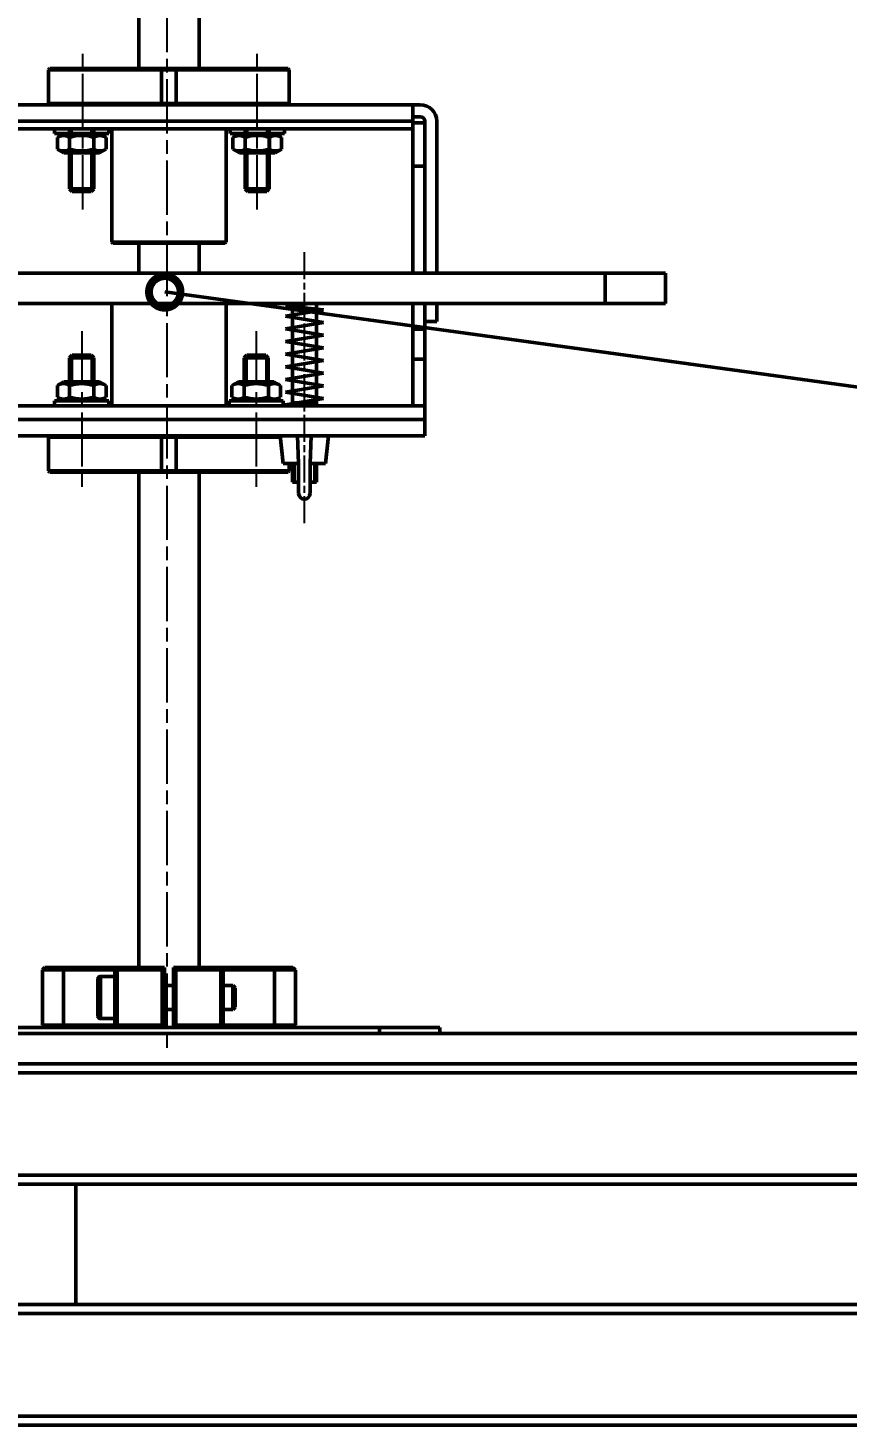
# Model space of a CAD drawing. Header units: millimetres. Extents: x -1615 to 4166, y 5 to 3174.
# Drawn here: x 390.4 to 481.2, y 2038 to 2192.7 of the extents above; entities that cross this region are included whole.
import ezdxf
from ezdxf import colors
from ezdxf.entities.mleader import LeaderData, LeaderLine
from ezdxf.math import Vec2, Vec3

# ---------------------------------------------------------------- set-up
doc = ezdxf.new("R2010")
doc.units = ezdxf.units.MM
doc.header["$LTSCALE"] = 0.25
doc.linetypes.add('ACAD_ISO08W100', pattern=[36, 24, -3, 6, -3])
doc.linetypes.add('AM_ISO08W050', pattern=[18, 12, -1.5, 3, -1.5])
doc.layers.get('0').update_dxf_attribs({"lineweight": 50})
for name, color, linetype, lineweight in [('AM_0', 7, 'Continuous', 50), ('AM_0N', 7, 'Continuous', 50), ('AM_4N', 3, 'Continuous', 25), ('AM_7', 4, 'AM_ISO08W050', 25), ('duong tam', 2, 'ACAD_ISO08W100', 25), ('Net dam', 7, 'Continuous', 50), ('net manh', 3, 'Continuous', 25)]:
    doc.layers.add(name, color=color, linetype=linetype, lineweight=lineweight)
doc.styles.add('tieng viet', font='')
doc.styles.get('tieng viet').set_extended_font_data('TCVN 7284')

# ---------------------------------------------------------------- blocks, each defined once
blk = doc.blocks.new('_DotSmall')
at = {"color": 0, "linetype": 'ByBlock', "const_width": 0.5}
blk.add_lwpolyline([(-0.0625, 0, 1), (0.0625, 0, 1)], format="xyb", close=True, dxfattribs=at)

msp = doc.modelspace()

# ---------------------------------------------------------------- linework, layer by layer
at = {"color": 7, "linetype": 'Continuous', "lineweight": 25}
for p, q in [((394.891, 2184.213), (397.891, 2184.213)), ((414.338, 2184.213), (417.338, 2184.213)), ((395.058, 2150.88), (397.725, 2150.88)), ((414.391, 2150.88), (417.058, 2150.88))]:
    msp.add_line(p, q, dxfattribs=at)
at = {"layer": 'AM_0'}
for p, q in [((418.958, 2161.933), (421.765, 2162.213)), ((418.958, 2161.933), (423.158, 2161.515)), ((423.158, 2161.515), (418.958, 2160.813)), ((418.958, 2160.813), (423.158, 2160.111)), ((423.158, 2160.111), (418.958, 2159.408)), ((418.958, 2159.408), (423.158, 2158.706)), ((423.158, 2158.706), (418.958, 2158.004)), ((418.958, 2158.004), (423.158, 2157.302)), ((423.158, 2157.302), (418.958, 2156.6)), ((418.958, 2156.6), (423.158, 2155.898)), ((423.158, 2155.898), (418.958, 2155.196)), ((418.958, 2155.196), (423.158, 2154.493)), ((423.158, 2154.493), (418.958, 2153.791)), ((418.958, 2153.791), (423.158, 2153.089)), ((423.158, 2153.089), (418.958, 2152.387)), ((418.958, 2152.387), (423.158, 2151.685)), ((423.158, 2151.685), (418.958, 2150.983)), ((418.958, 2150.983), (419.573, 2150.88)), ((419.725, 2142.413), (419.725, 2142.7)), ((420.011, 2142.413), (419.725, 2142.413)), ((422.105, 2142.413), (422.391, 2142.413)), ((422.391, 2142.413), (422.391, 2142.7))]:
    msp.add_line(p, q, dxfattribs=at)
at = {"layer": 'AM_0N'}
for p, q in [((419.725, 2151.213), (419.725, 2162.213)), ((422.391, 2151.5), (422.391, 2162.213)), ((419.725, 2150.88), (419.725, 2151.213)), ((422.391, 2151.213), (419.725, 2151.213)), ((422.391, 2151.213), (422.391, 2151.5)), ((422.391, 2150.88), (422.391, 2151.213)), ((418.391, 2147.547), (418.725, 2144.48)), ((420.291, 2147.547), (420.425, 2144.48)), ((421.825, 2147.547), (421.691, 2144.48)), ((423.725, 2147.547), (423.391, 2144.48)), ((418.725, 2144.48), (420.425, 2144.48)), ((419.725, 2142.7), (419.725, 2144.48)), ((420.425, 2141.18), (420.425, 2144.48)), ((421.691, 2144.48), (421.691, 2141.18)), ((421.691, 2144.48), (423.391, 2144.48)), ((422.391, 2142.7), (422.391, 2144.48)), ((420.011, 2142.413), (420.425, 2142.413)), ((421.691, 2142.413), (422.105, 2142.413))]:
    msp.add_line(p, q, dxfattribs=at)
msp.add_arc((421.058, 2141.18), 0.633, 180, 0, dxfattribs=at)
at = {"layer": 'AM_4N'}
for p, q in [((420.011, 2151.213), (420.011, 2150.88)), ((422.105, 2151.213), (422.105, 2150.88)), ((420.011, 2144.48), (420.011, 2142.413)), ((422.105, 2144.48), (422.105, 2142.413))]:
    msp.add_line(p, q, dxfattribs=at)
at = {"layer": 'AM_7'}
msp.add_line((421.058, 2137.88), (421.058, 2168.213), dxfattribs=at)
at = {"layer": 'duong tam'}
for p, q in [((405.817, 2277.034), (405.817, 2079.034)), ((396.504, 2172.613), (396.504, 2190.213)), ((415.838, 2172.613), (415.838, 2190.213)), ((396.391, 2159.147), (396.391, 2141.547)), ((415.725, 2159.147), (415.725, 2141.547))]:
    msp.add_line(p, q, dxfattribs=at)
at = {"layer": 'Net dam'}
for p, q in [((402.725, 2217.474), (402.725, 2188.213)), ((409.391, 2188.213), (409.391, 2217.474)), ((392.725, 2188.08), (392.858, 2188.213)), ((405.249, 2188.08), (392.725, 2188.08)), ((392.725, 2184.347), (392.725, 2188.08)), ((392.858, 2188.213), (405.305, 2188.213)), ((405.249, 2188.08), (405.305, 2188.213)), ((405.249, 2184.347), (405.249, 2188.08)), ((406.867, 2188.08), (405.249, 2188.08)), ((405.305, 2188.213), (406.812, 2188.213)), ((406.812, 2188.213), (419.258, 2188.213)), ((406.812, 2188.213), (406.867, 2188.08)), ((419.391, 2188.08), (406.867, 2188.08)), ((406.867, 2184.347), (406.867, 2188.08)), ((419.258, 2188.213), (419.391, 2188.08)), ((419.391, 2184.347), (419.391, 2188.08)), ((337.475, 2184.213), (433.058, 2184.213)), ((392.725, 2184.347), (405.249, 2184.347)), ((392.725, 2184.347), (392.858, 2184.213)), ((405.249, 2184.347), (405.305, 2184.213)), ((405.249, 2184.347), (406.867, 2184.347)), ((406.812, 2184.213), (406.867, 2184.347)), ((406.867, 2184.347), (419.391, 2184.347)), ((419.258, 2184.213), (419.391, 2184.347)), ((433.058, 2184.213), (433.058, 2182.389)), ((433.9, 2184.213), (433.058, 2184.213)), ((433.9, 2182.88), (433.058, 2182.88)), ((337.925, 2182.389), (433.058, 2182.389)), ((338.126, 2181.547), (433.058, 2181.547)), ((393.391, 2181.547), (393.391, 2181.013)), ((393.391, 2181.547), (399.391, 2181.547)), ((393.391, 2181.013), (399.391, 2181.013)), ((393.696, 2180.593), (394.425, 2181.013)), ((394.425, 2181.013), (398.358, 2181.013)), ((395.058, 2181.547), (395.058, 2180.213)), ((397.725, 2181.547), (397.725, 2180.213)), ((397.725, 2181.013), (397.725, 2179.296)), ((399.086, 2180.593), (398.358, 2181.013)), ((399.391, 2181.547), (399.391, 2181.013)), ((399.725, 2181.547), (399.725, 2169.013)), ((412.391, 2169.013), (412.391, 2181.547)), ((412.838, 2181.547), (412.838, 2181.013)), ((412.838, 2181.547), (418.838, 2181.547)), ((412.838, 2181.013), (418.838, 2181.013)), ((413.143, 2180.593), (413.871, 2181.013)), ((413.871, 2181.013), (417.804, 2181.013)), ((414.504, 2181.547), (414.504, 2180.213)), ((417.171, 2181.547), (417.171, 2180.213)), ((417.171, 2181.013), (417.171, 2179.296)), ((418.533, 2180.593), (417.804, 2181.013)), ((418.838, 2181.547), (418.838, 2181.013)), ((433.058, 2181.792), (433.058, 2182.389)), ((433.058, 2182.213), (434.391, 2182.213)), ((433.058, 2181.792), (433.058, 2177.414)), ((434.391, 2182.389), (434.391, 2182.213)), ((434.391, 2177.414), (434.391, 2182.213)), ((435.725, 2182.389), (435.725, 2165.547)), ((393.696, 2179.301), (393.696, 2180.593)), ((395.044, 2179.301), (395.044, 2180.593)), ((397.739, 2179.301), (397.739, 2180.593)), ((399.086, 2179.301), (399.086, 2180.593)), ((413.143, 2179.301), (413.143, 2180.593)), ((414.49, 2179.301), (414.49, 2180.593)), ((417.185, 2179.301), (417.185, 2180.593)), ((418.533, 2179.301), (418.533, 2180.593)), ((393.696, 2179.301), (394.425, 2178.88)), ((394.425, 2178.88), (398.358, 2178.88)), ((395.058, 2178.88), (395.058, 2174.9)), ((397.725, 2178.88), (397.725, 2174.9)), ((399.086, 2179.301), (398.358, 2178.88)), ((413.143, 2179.301), (413.871, 2178.88)), ((413.871, 2178.88), (417.804, 2178.88)), ((414.504, 2178.88), (414.504, 2174.9)), ((417.171, 2178.88), (417.171, 2174.9)), ((418.533, 2179.301), (417.804, 2178.88)), ((433.058, 2177.414), (434.391, 2177.414)), ((433.058, 2177.414), (433.058, 2165.547)), ((434.391, 2165.547), (434.391, 2177.414)), ((395.058, 2174.9), (395.344, 2174.613)), ((395.058, 2174.9), (397.725, 2174.9)), ((397.725, 2174.9), (397.438, 2174.613)), ((414.504, 2174.9), (414.791, 2174.613)), ((414.504, 2174.9), (417.171, 2174.9)), ((417.171, 2174.9), (416.885, 2174.613)), ((395.344, 2174.613), (397.438, 2174.613)), ((414.791, 2174.613), (416.885, 2174.613)), ((399.725, 2169.013), (399.858, 2168.88)), ((399.725, 2169.013), (412.391, 2169.013)), ((412.258, 2168.88), (399.858, 2168.88)), ((402.725, 2168.88), (402.725, 2165.547)), ((409.391, 2165.547), (409.391, 2168.88)), ((412.258, 2168.88), (412.391, 2169.013)), ((454.391, 2165.547), (338.502, 2165.547)), ((454.391, 2162.213), (454.391, 2165.547)), ((461.058, 2165.547), (454.391, 2165.547)), ((461.058, 2162.213), (461.058, 2165.547)), ((454.391, 2162.213), (338.153, 2162.213)), ((399.725, 2162.213), (399.725, 2150.88)), ((412.391, 2150.88), (412.391, 2162.213)), ((422.391, 2162.213), (421.058, 2162.213)), ((421.058, 2162.213), (461.058, 2162.213)), ((433.058, 2159.371), (433.058, 2162.213)), ((434.391, 2162.213), (434.391, 2159.371)), ((435.725, 2162.213), (435.725, 2160.213)), ((461.058, 2162.213), (454.391, 2162.213)), ((433.058, 2156.038), (433.058, 2159.371)), ((433.058, 2159.371), (434.391, 2159.371)), ((435.725, 2160.213), (434.391, 2160.213)), ((434.391, 2159.371), (434.391, 2156.038)), ((395.058, 2156.194), (395.344, 2156.48)), ((397.438, 2156.48), (395.344, 2156.48)), ((397.725, 2156.194), (397.438, 2156.48)), ((414.391, 2156.194), (414.678, 2156.48)), ((416.772, 2156.48), (414.678, 2156.48)), ((417.058, 2156.194), (416.772, 2156.48)), ((395.058, 2153.547), (395.058, 2156.194)), ((397.725, 2156.194), (395.058, 2156.194)), ((397.725, 2153.547), (397.725, 2156.194)), ((414.391, 2153.547), (414.391, 2156.194)), ((417.058, 2156.194), (414.391, 2156.194)), ((417.058, 2153.547), (417.058, 2156.194)), ((433.058, 2156.038), (434.391, 2156.038)), ((433.058, 2156.038), (433.058, 2150.88)), ((434.391, 2156.038), (434.391, 2150.88)), ((393.696, 2153.126), (394.425, 2153.547)), ((393.696, 2153.126), (393.696, 2151.834)), ((398.358, 2153.547), (394.425, 2153.547)), ((395.044, 2153.126), (395.044, 2151.834)), ((395.058, 2151.413), (395.058, 2153.131)), ((397.739, 2153.126), (397.739, 2151.834)), ((399.086, 2153.126), (398.358, 2153.547)), ((399.086, 2153.126), (399.086, 2151.834)), ((413.03, 2153.126), (413.758, 2153.547)), ((413.03, 2153.126), (413.03, 2151.834)), ((417.691, 2153.547), (413.758, 2153.547)), ((414.377, 2153.126), (414.377, 2151.834)), ((414.391, 2151.413), (414.391, 2153.131)), ((417.072, 2153.126), (417.072, 2151.834)), ((418.42, 2153.126), (417.691, 2153.547)), ((418.42, 2153.126), (418.42, 2151.834)), ((393.696, 2151.834), (394.425, 2151.413)), ((399.086, 2151.834), (398.358, 2151.413)), ((413.03, 2151.834), (413.758, 2151.413)), ((418.42, 2151.834), (417.691, 2151.413)), ((434.391, 2150.88), (383.469, 2150.88)), ((399.391, 2151.413), (393.391, 2151.413)), ((393.391, 2150.88), (393.391, 2151.413)), ((399.391, 2150.88), (393.391, 2150.88)), ((398.358, 2151.413), (394.425, 2151.413)), ((399.391, 2150.88), (399.391, 2151.413)), ((418.725, 2151.413), (412.725, 2151.413)), ((412.725, 2150.88), (412.725, 2151.413)), ((418.725, 2150.88), (412.725, 2150.88)), ((417.691, 2151.413), (413.758, 2151.413)), ((418.725, 2150.88), (418.725, 2151.413)), ((434.391, 2149.371), (434.391, 2150.88)), ((434.391, 2149.371), (384.041, 2149.371)), ((434.391, 2149.371), (434.391, 2147.547)), ((434.391, 2147.547), (383.887, 2147.547)), ((392.725, 2147.413), (392.858, 2147.547)), ((405.249, 2147.413), (392.725, 2147.413)), ((392.725, 2147.413), (392.725, 2143.68)), ((405.249, 2147.413), (405.305, 2147.547)), ((405.249, 2147.413), (405.249, 2143.68)), ((406.867, 2147.413), (405.249, 2147.413)), ((406.812, 2147.547), (406.867, 2147.413)), ((418.406, 2147.413), (406.867, 2147.413)), ((406.867, 2147.413), (406.867, 2143.68)), ((418.391, 2147.547), (423.725, 2147.547)), ((419.391, 2144.48), (419.391, 2143.68)), ((392.725, 2143.68), (405.249, 2143.68)), ((392.725, 2143.68), (392.858, 2143.547)), ((405.305, 2143.547), (392.858, 2143.547)), ((402.725, 2143.547), (402.725, 2088.7)), ((405.249, 2143.68), (405.305, 2143.547)), ((405.249, 2143.68), (406.867, 2143.68)), ((406.812, 2143.547), (405.305, 2143.547)), ((406.812, 2143.547), (406.867, 2143.68)), ((419.258, 2143.547), (406.812, 2143.547)), ((406.867, 2143.68), (419.391, 2143.68)), ((409.391, 2088.7), (409.391, 2143.547)), ((419.258, 2143.547), (419.391, 2143.68)), ((392.325, 2088.7), (392.058, 2088.434)), ((392.058, 2088.434), (392.058, 2082.3)), ((394.372, 2088.434), (392.058, 2088.434)), ((392.325, 2088.7), (394.454, 2088.7)), ((394.454, 2088.7), (394.372, 2088.434)), ((400.058, 2088.434), (394.372, 2088.434)), ((394.372, 2082.3), (394.372, 2088.434)), ((394.454, 2088.7), (400.325, 2088.7)), ((400.058, 2088.434), (400.325, 2088.7)), ((400.058, 2086.45), (400.058, 2088.434)), ((400.058, 2088.434), (400.325, 2088.434)), ((400.325, 2088.434), (400.325, 2088.7)), ((400.325, 2088.7), (405.558, 2088.7)), ((400.325, 2088.434), (400.325, 2082.3)), ((405.291, 2088.434), (400.325, 2088.434)), ((405.291, 2088.434), (405.558, 2088.7)), ((405.291, 2082.3), (405.291, 2088.434)), ((405.558, 2088.7), (405.558, 2082.034)), ((406.558, 2088.7), (411.791, 2088.7)), ((406.558, 2088.7), (406.825, 2088.434)), ((406.558, 2082.034), (406.558, 2088.7)), ((411.791, 2088.434), (406.825, 2088.434)), ((406.825, 2088.434), (406.825, 2082.3)), ((411.791, 2088.7), (411.791, 2088.434)), ((411.791, 2088.7), (412.058, 2088.434)), ((411.791, 2088.7), (417.663, 2088.7)), ((411.791, 2088.434), (412.058, 2088.434)), ((411.791, 2082.3), (411.791, 2088.434)), ((412.058, 2088.434), (412.058, 2082.034)), ((417.744, 2088.434), (412.058, 2088.434)), ((417.663, 2088.7), (417.744, 2088.434)), ((417.663, 2088.7), (419.791, 2088.7)), ((417.744, 2082.3), (417.744, 2088.434)), ((420.058, 2088.434), (417.744, 2088.434)), ((420.058, 2088.434), (419.791, 2088.7)), ((420.058, 2082.3), (420.058, 2088.434)), ((398.191, 2085.367), (398.191, 2087.434)), ((400.058, 2087.7), (398.458, 2087.7)), ((398.458, 2087.7), (398.458, 2085.367)), ((406.558, 2086.7), (405.558, 2086.7)), ((413.131, 2086.7), (412.058, 2086.7)), ((413.391, 2086.44), (413.131, 2086.7)), ((413.131, 2084.034), (413.131, 2086.7)), ((398.191, 2083.3), (398.191, 2085.367)), ((398.458, 2085.367), (398.458, 2083.034)), ((400.058, 2086.45), (400.058, 2084.284)), ((413.391, 2086.44), (413.391, 2084.294)), ((400.058, 2082.034), (400.058, 2084.284)), ((405.558, 2084.034), (406.558, 2084.034)), ((412.058, 2084.034), (413.131, 2084.034)), ((413.131, 2084.034), (413.391, 2084.294)), ((429.391, 2082.034), (334.492, 2082.034)), ((392.058, 2082.3), (392.325, 2082.034)), ((392.058, 2082.3), (394.372, 2082.3)), ((394.372, 2082.3), (400.058, 2082.3)), ((394.454, 2082.034), (394.372, 2082.3)), ((398.458, 2083.034), (400.058, 2083.034)), ((400.058, 2082.034), (400.325, 2082.3)), ((400.325, 2082.3), (405.291, 2082.3)), ((405.558, 2082.034), (405.291, 2082.3)), ((406.558, 2082.034), (406.825, 2082.3)), ((406.825, 2082.3), (411.791, 2082.3)), ((411.791, 2082.3), (412.058, 2082.034)), ((412.058, 2082.3), (417.744, 2082.3)), ((417.663, 2082.034), (417.744, 2082.3)), ((417.744, 2082.3), (420.058, 2082.3)), ((419.791, 2082.034), (420.058, 2082.3)), ((429.391, 2081.367), (429.391, 2082.034)), ((429.391, 2082.034), (436.058, 2082.034)), ((436.058, 2082.034), (436.058, 2081.367)), ((499.058, 2081.367), (334.337, 2081.367)), ((499.058, 2078.034), (334.09, 2078.034)), ((334.237, 2077.034), (499.725, 2077.034)), ((334.819, 2065.7), (499.725, 2065.7)), ((334.736, 2064.7), (499.725, 2064.7)), ((395.725, 2051.367), (395.725, 2064.7)), ((499.725, 2051.367), (222.391, 2051.367)), ((499.725, 2050.367), (222.391, 2050.367)), ((499.725, 2039.034), (222.391, 2039.034)), ((499.725, 2038.034), (222.391, 2038.034))]:
    msp.add_line(p, q, dxfattribs=at)
for centre, radius, start, end in [((433.9, 2182.389), 1.824, 0, 90), ((433.9, 2182.389), 0.491, 0, 90), ((394.37, 2179.61), 1.191, 55.56153, 115.56153), ((396.391, 2176.349), 4.452, 72.38303, 107.61697), ((398.413, 2179.61), 1.191, 64.43847, 124.43847), ((413.816, 2179.61), 1.191, 55.56153, 115.56153), ((415.838, 2176.349), 4.452, 72.38303, 107.61697), ((417.859, 2179.61), 1.191, 64.43847, 124.43847), ((394.37, 2180.283), 1.191, 244.43847, 304.43847), ((396.391, 2183.544), 4.452, 252.38303, 287.61697), ((398.413, 2180.283), 1.191, 235.56153, 295.56153), ((413.816, 2180.283), 1.191, 244.43847, 304.43847), ((415.838, 2183.544), 4.452, 252.38303, 287.61697), ((417.859, 2180.283), 1.191, 235.56153, 295.56153), ((394.37, 2152.144), 1.191, 55.56153, 115.56153), ((396.391, 2148.883), 4.452, 72.38303, 107.61697), ((398.413, 2152.144), 1.191, 64.43847, 124.43847), ((413.704, 2152.144), 1.191, 55.56153, 115.56153), ((415.725, 2148.883), 4.452, 72.38303, 107.61697), ((417.746, 2152.144), 1.191, 64.43847, 124.43847), ((394.37, 2152.816), 1.191, 244.43847, 304.43847), ((396.391, 2156.077), 4.452, 252.38303, 287.61697), ((398.413, 2152.816), 1.191, 235.56153, 295.56153), ((413.704, 2152.816), 1.191, 244.43847, 304.43847), ((415.725, 2156.077), 4.452, 252.38303, 287.61697), ((417.746, 2152.816), 1.191, 235.56153, 295.56153), ((398.458, 2087.434), 0.267, 90, 180), ((398.458, 2083.3), 0.267, 180, 270)]:
    msp.add_arc(centre, radius, start, end, dxfattribs=at)
at = {"layer": 'net manh'}
for p, q in [((395.344, 2181.013), (395.344, 2181.547)), ((397.438, 2181.013), (397.438, 2181.547)), ((414.791, 2181.013), (414.791, 2181.547)), ((416.885, 2181.013), (416.885, 2181.547)), ((395.344, 2174.613), (395.344, 2178.88)), ((397.438, 2174.613), (397.438, 2178.88)), ((414.791, 2174.613), (414.791, 2178.88)), ((416.885, 2174.613), (416.885, 2178.88)), ((395.344, 2156.48), (395.344, 2153.547)), ((397.438, 2156.48), (397.438, 2153.547)), ((414.678, 2156.48), (414.678, 2153.547)), ((416.772, 2156.48), (416.772, 2153.547))]:
    msp.add_line(p, q, dxfattribs=at)

# ---------------------------------------------------------------- leaders
at = {"layer": 'Net dam'}
ml = msp.add_multileader_mtext('Standard', dxfattribs=at)
ml.set_content('3', color=256, style='tieng viet')
ml.set_leader_properties(color=256, linetype='ByLayer', lineweight=-1)
ml.set_arrow_properties(name='DOTSMALL')
ml.build(insert=Vec2(0, 0))
ml.multileader.update_dxf_attribs({"text_left_attachment_type": 6, "text_right_attachment_type": 6, "dogleg_length": 0, "arrow_head_size": 7})
ctx = ml.context
ctx.base_point, ctx.char_height, ctx.arrow_head_size, ctx.landing_gap_size, ctx.plane_origin = Vec3(525.423, 2147.038), 7, 7, 0, Vec3(405.593, 2163.484)
ctx.left_attachment, ctx.right_attachment = 6, 6
notes = []
notes.append((ctx, [(0, (1, 1, 0), (525.423, 2147.038), (1, 0), 0, [(0, [(405.593, 2163.484)], 0, [])])]))
ctx.mtext.insert, ctx.mtext.flow_direction = Vec3(525.423, 2155.438), 5
for ctx, leaders in notes:
    for number, flags, end, landing, length, lines in leaders:
        leader = LeaderData()
        leader.index, (leader.has_last_leader_line, leader.has_dogleg_vector, leader.attachment_direction) = number, flags
        leader.last_leader_point, leader.dogleg_vector, leader.dogleg_length = Vec3(end), Vec3(landing), length
        for number, points, colour, breaks in lines:
            line = LeaderLine()
            line.index, line.vertices, line.color, line.breaks = number, Vec3.list(points), colors.encode_raw_color(colour), breaks
            leader.lines.append(line)
        ctx.leaders.append(leader)

doc.saveas('drawing.dxf')
